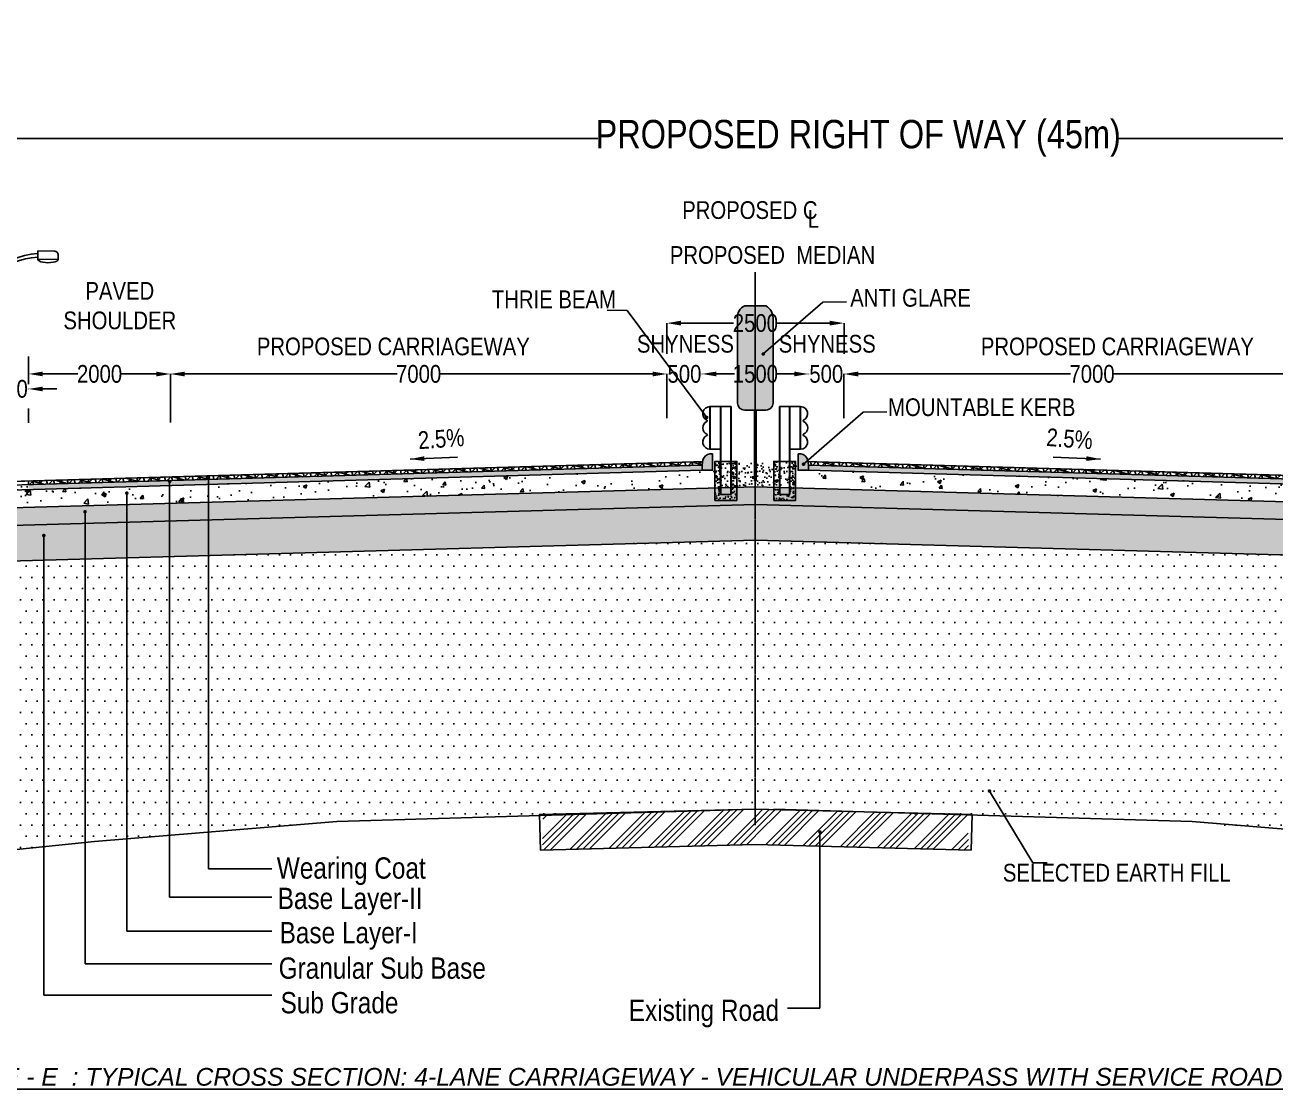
# Model space of a CAD drawing. Header units: millimetres. Extents: x 207528 to 778454, y -364692 to 101323.
# Drawn here: x 572402 to 590030, y 9499 to 24533 of the extents above; entities that cross this region are included whole.
import ezdxf

# ---------------------------------------------------------------- set-up
doc = ezdxf.new("R2010")
doc.units = ezdxf.units.MM
doc.linetypes.add('CENTER2', pattern=[28.575, 19.05, -3.175, 3.175, -3.175])
doc.linetypes.add('DASHED2', pattern=[0.375, 0.25, -0.125])
for name, color, linetype in [('Dim', 253, 'Continuous'), ('Dimension', 253, 'Continuous'), ('hatch', 253, 'Continuous'), ('NGL', 7, 'DASHED2')]:
    doc.layers.add(name, color=color, linetype=linetype)
doc.styles.add('DIM', font='ARIALN.TTF', dxfattribs={"height": 250})
doc.styles.get("Standard").update_dxf_attribs({"font": 'arial.ttf'})
doc.styles.add('STRIP PLAN STYLE', font='ARIALN.TTF')
doc.dimstyles.new('DIM', dxfattribs={"dimtxt": 250, "dimasz": 200, "dimexe": 0.18, "dimexo": 0.0625, "dimgap": 0.09, "dimtad": 0, "dimtih": 1, "dimtoh": 1, "dimdec": 0, "dimzin": 0, "dimdsep": 46, "dimtxsty": 'DIM', "dimcen": 0.09, "dimclrd": 256, "dimclrt": 7, "dimadec": 0, "dimazin": 0, "dimtfac": 1, "dimtdec": 0, "dimtofl": 0, "dimtmove": 0, "dimatfit": 3, "dimfxl": 1, "dimtolj": 1, "dimtzin": 0, "dimarcsym": 0})
doc.dimstyles.new('new', dxfattribs={"dimtxt": 150, "dimasz": 150, "dimexe": 100, "dimexo": 0.1, "dimgap": 0.09, "dimtad": 0, "dimtih": 1, "dimtoh": 1, "dimdec": 0, "dimzin": 0, "dimdsep": 46, "dimtxsty": 'DIM', "dimcen": 0.09, "dimclrd": 256, "dimclrt": 252, "dimadec": 0, "dimazin": 0, "dimtfac": 1, "dimtdec": 0, "dimtofl": 0, "dimtmove": 0, "dimatfit": 3, "dimfxl": 1, "dimtolj": 1, "dimtzin": 0, "dimlwd": -1, "dimarcsym": 0})
pattern_1 = [(45, (506852.69, -49310.32), (-67.35192, 67.35192), []), (105, (506852.69, -49310.32), (-92.004435, -24.65251), []), (165, (506852.69, -49310.32), (-24.65251, -92.004435), [])]
pattern_2 = [(45, (506852.69, -49310.318), (42.426407, -4e-15), [25, -35]), (45, (506863.298, -49310.318), (42.426407, -4e-15), [10, -50]), (45, (506852.69, -49299.712), (42.426407, -4e-15), [10, -50])]
pattern_3 = [(50, (506852.7, 32192.54), (546.554, -47.8173), [57.15, -628.65]), (355, (506852.7, 32192.54), (-105.7303, 573.1705), [45.72, -502.9218]), (100.45144, (506898.24, 32188.56), (440.8237, 525.3533), [48.57, -534.2707]), (46.1842, (506852.7, 32344.94), (813.237, -126.127), [85.725, -942.975]), (96.6356, (506920.5, 32334.4), (712.2124, 742.2784), [72.855, -801.407]), (351.1842, (506852.7, 32344.94), (712.212, 742.278), [68.58, -754.379]), (21, (506928.9, 32306.84), (454.8432, -306.7956), [57.15, -628.65]), (326, (506928.9, 32306.84), (185.406, 552.564), [45.72, -502.92]), (71.45144, (506966.8, 32281.3), (640.2493, 245.7683), [48.57, -534.2698]), (37.5, (506852.7, 32192.54), (9.2658, 253.6651), [0, -496.824, 0, -510.54, 0, -504.825]), (7.5, (506852.7, 32192.54), (200.459, 300.5417), [0, -291.084, 0, -485.394, 0, -192.405]), (327.5, (506682.76, 32192.54), (406.7718, -17.18623), [0, -190.5, 0, -594.36, 0, -788.67]), (317.5, (506606.56, 32192.54), (444.3875, 76.2795), [0, -247.65, 0, -394.716, 0, -560.07])]
pattern_4 = [(228.01279, (507309.89, 32827.543), (-5080, -5715), [85.4304, -8457.621]), (184.96974, (507252.74, 32764.043), (7619.999997, 635.000036), [146.601, -14513.5122]), (132.510447, (507106.69, 32751.343), (6350.000003, -6984.999998), [103.3704, -10233.6807]), (267.27369, (506859.04, 32592.593), (635.000001, 12700), [133.501, -13216.6094]), (292.833654, (506852.69, 32459.243), (-3175, 7620), [130.9084, -12959.952]), (357.27369, (506903.49, 32338.593), (-12700, 635.000001), [133.501, -13216.6094]), (37.69424, (507036.84, 32332.243), (-8254.9999996, -6350.0000005), [176.5484, -17478.279]), (72.255328, (507176.54, 32440.193), (4445.000001, 13969.9999996), [166.68, -16501.314]), (121.429566, (507227.34, 32598.943), (-5080.000001, 8255), [133.9532, -13261.3864]), (175.23636, (507157.49, 32713.243), (6985, -635), [152.9283, -7493.4842]), (222.397438, (507005.09, 32725.943), (-7619.9999998, -6985.0000003), [197.7695, -19579.193]), (138.814075, (507487.69, 32586.243), (-4445, 3810), [67.501, -6682.6415]), (171.469234, (507436.89, 32630.693), (8255, -1269.999999), [128.4205, -12713.6597]), (225, (507309.9, 32649.74), (-9e-14, -635), [89.8023, -808.2233]), (203.19859, (507265.44, 32725.94), (3175, 1270), [48.3603, -4787.6556]), (291.80141, (507220.99, 32706.89), (-635, 1905), [68.3914, -3351.1882]), (30.96376, (507246.39, 32643.39), (1905, 1270), [111.08, -3591.5745]), (161.56505, (507341.64, 32700.54), (1270, -635), [80.322, -1927.7245]), (16.38954, (506852.69, 32706.893), (6350, 1905), [112.522, -11139.7067]), (70.346176, (506960.64, 32738.643), (-2540, -6985), [94.3997, -9345.554]), (293.19859, (507341.64, 32827.54), (-1270, 3175), [96.72, -4739.296]), (343.61046, (507379.74, 32738.643), (-6350, 1905), [112.522, -11139.7067]), (339.44395, (506852.69, 32313.19), (-3175, 1270), [108.509, -5316.9336]), (294.77514, (506954.29, 32275.093), (-3175.000004, 6984.999998), [90.918, -9000.8983]), (66.80141, (507347.99, 32192.54), (1270, 3175), [96.72, -4739.296]), (17.354025, (507386.09, 32281.443), (-8255, -2540), [106.4457, -10538.094]), (69.44395, (507036.84, 32192.54), (-1270, -3175), [54.2544, -5371.188]), (101.30993, (507309.89, 32192.54), (-635, 2540), [32.3787, -3205.4987]), (165.96376, (507303.54, 32224.3), (1905, -635), [130.9084, -2487.2636]), (186.009006, (507176.54, 32256.043), (6350, 635), [121.3167, -12010.3412]), (303.69007, (507246.39, 32586.24), (-635, 1270), [91.581, -2197.944]), (353.157227, (507297.19, 32510.043), (10795, -1269.9999994), [159.889, -15829.0023]), (60.945396, (507455.94, 32490.993), (-2540, -4445), [65.377, -6472.348]), (90, (507487.7, 32548.14), (-635, 635), [38.1, -596.9]), (120.25644, (507163.84, 32275.093), (2540, -4445), [88.2167, -8733.485]), (48.01279, (507119.39, 32351.293), (5080, 5715), [170.8607, -8372.1905]), (0, (507233.7, 32478.3), (635, 635), [165.1, -469.9]), (325.304846, (507398.79, 32478.293), (6350.000002, -4444.999997), [100.4024, -9939.829]), (254.0546, (507481.34, 32421.14), (-635, -2540), [92.4573, -4530.4125]), (207.645975, (507455.94, 32332.243), (-12065.0000004, -6349.999999), [150.5363, -14903.116]), (175.42608, (507322.59, 32262.393), (-8255, 635), [159.2574, -15766.4616])]
pattern_5 = [(0, (506852.69, 32192.54), (39.6875, 79.375), [0, -79.375])]
pattern_6 = [(0, (506852.69, 96275.92), (79.375, 158.75), [0, -158.75])]
pattern_7 = [(45, (506854.8, -25302.3), (-269.4077, 269.4077), []), (45, (506944.6, -25302.3), (-269.4077, 269.4077), []), (45, (507034.4, -25302.3), (-269.4077, 269.4077), []), (45, (507124.22, -25302.3), (-269.4077, 269.4077), [])]

# ---------------------------------------------------------------- blocks, each defined once
blk = doc.blocks.new('*D864')
at = {"layer": 'Defpoints', "color": 0, "transparency": 16777216}
for p in [(605201, 22934), (560201, 22667), (605201, 22670)]:
    blk.add_point(p, dxfattribs=at)
at = {"layer": 'Dim', "color": 0, "lineweight": -2, "transparency": 16777216}
for p, q in [((560201, 22667), (560201, 22935)), ((605201, 22670), (605201, 22935))]:
    blk.add_line(p, q, dxfattribs=at)
at = {"layer": 'Dim', "lineweight": -2, "transparency": 16777216}
for p, q in [((560401, 22934), (580479, 22934)), ((605001, 22934), (587825, 22934))]:
    blk.add_line(p, q, dxfattribs=at)
at = {"layer": 'Dim', "transparency": 16777216}
for points in [[(560401, 22968), (560401, 22901), (560201, 22934)], [(605001, 22968), (605001, 22901), (605201, 22934)]]:
    blk.add_solid(points, dxfattribs=at)
at = {"layer": 'Dim', "color": 7, "transparency": 16777216, "insert": (584152, 22934), "char_height": 400, "attachment_point": 5, "style": 'STRIP PLAN STYLE'}
blk.add_mtext('\\A1;PROPOSED RIGHT OF WAY (45m)', dxfattribs=at)
blk = doc.blocks.new('*D865')
at = {"layer": 'Defpoints', "color": 0, "transparency": 16777216}
for p in [(583952, 20328), (581452, 19893), (583952, 19893)]:
    blk.add_point(p, dxfattribs=at)
at = {"layer": 'Dim', "color": 0, "lineweight": -2, "transparency": 16777216}
for p, q in [((581452, 19893), (581452, 20328)), ((583952, 19893), (583952, 20328))]:
    blk.add_line(p, q, dxfattribs=at)
at = {"layer": 'Dim', "lineweight": -2, "transparency": 16777216}
for p, q in [((581652, 20328), (582394, 20328)), ((583752, 20328), (583009, 20328))]:
    blk.add_line(p, q, dxfattribs=at)
at = {"layer": 'Dim', "transparency": 16777216}
for points in [[(581652, 20362), (581652, 20295), (581452, 20328)], [(583752, 20362), (583752, 20295), (583952, 20328)]]:
    blk.add_solid(points, dxfattribs=at)
at = {"layer": 'Dim', "color": 7, "transparency": 16777216, "insert": (582702, 20328), "char_height": 250, "attachment_point": 5, "style": 'DIM'}
blk.add_mtext('\\A1;2500', dxfattribs=at)
blk = doc.blocks.new('*D866')
at = {"layer": 'Defpoints', "color": 0, "transparency": 16777216}
for p in [(583452, 19611), (583452, 19425), (583952, 19425)]:
    blk.add_point(p, dxfattribs=at)
at = {"layer": 'Dim', "lineweight": -2, "transparency": 16777216}
for p, q in [((583252, 19611), (583052, 19611)), ((584152, 19611), (584352, 19611))]:
    blk.add_line(p, q, dxfattribs=at)
at = {"layer": 'Dim', "color": 0, "lineweight": -2, "transparency": 16777216}
for p, q in [((583452, 19610), (583452, 19611)), ((583952, 19610), (583952, 19611))]:
    blk.add_line(p, q, dxfattribs=at)
at = {"layer": 'Dim', "transparency": 16777216}
for points in [[(583252, 19645), (583252, 19578), (583452, 19611)], [(584152, 19645), (584152, 19578), (583952, 19611)]]:
    blk.add_solid(points, dxfattribs=at)
at = {"layer": 'Dim', "color": 7, "transparency": 16777216, "insert": (583702, 19611), "char_height": 250, "attachment_point": 5, "style": 'DIM'}
blk.add_mtext('\\A1;500', dxfattribs=at)
blk = doc.blocks.new('*D867')
at = {"layer": 'Defpoints', "color": 0, "transparency": 16777216}
for p in [(581452, 19611), (581452, 19425), (581952, 19425)]:
    blk.add_point(p, dxfattribs=at)
at = {"layer": 'Dim', "lineweight": -2, "transparency": 16777216}
for p, q in [((581252, 19611), (581052, 19611)), ((582152, 19611), (582352, 19611))]:
    blk.add_line(p, q, dxfattribs=at)
at = {"layer": 'Dim', "color": 0, "lineweight": -2, "transparency": 16777216}
for p, q in [((581452, 19610), (581452, 19611)), ((581952, 19610), (581952, 19611))]:
    blk.add_line(p, q, dxfattribs=at)
at = {"layer": 'Dim', "transparency": 16777216}
for points in [[(581252, 19645), (581252, 19578), (581452, 19611)], [(582152, 19645), (582152, 19578), (581952, 19611)]]:
    blk.add_solid(points, dxfattribs=at)
at = {"layer": 'Dim', "color": 7, "transparency": 16777216, "insert": (581702, 19611), "char_height": 250, "attachment_point": 5, "style": 'DIM'}
blk.add_mtext('\\A1;500', dxfattribs=at)
blk = doc.blocks.new('*D868')
at = {"layer": 'Defpoints', "color": 0, "transparency": 16777216}
for p in [(581952, 19612), (581952, 19425), (583452, 19425)]:
    blk.add_point(p, dxfattribs=at)
at = {"layer": 'Dim', "color": 0, "lineweight": -2, "transparency": 16777216}
for p, q in [((581952, 19611), (581952, 19612)), ((583452, 19610), (583452, 19611))]:
    blk.add_line(p, q, dxfattribs=at)
at = {"layer": 'Dim', "lineweight": -2, "transparency": 16777216}
for p, q in [((582152, 19612), (582406, 19612)), ((583252, 19611), (582998, 19611))]:
    blk.add_line(p, q, dxfattribs=at)
at = {"layer": 'Dim', "transparency": 16777216}
for points in [[(582152, 19645), (582152, 19579), (581952, 19612)], [(583252, 19645), (583252, 19578), (583452, 19611)]]:
    blk.add_solid(points, dxfattribs=at)
at = {"layer": 'Dim', "color": 7, "transparency": 16777216, "insert": (582702, 19612), "char_height": 250, "attachment_point": 5, "style": 'DIM'}
blk.add_mtext('\\A1;1500', dxfattribs=at)
blk = doc.blocks.new('*D869')
at = {"layer": 'Defpoints', "color": 0, "transparency": 16777216}
for p in [(590950, 19611), (583950, 18986), (590950, 18925)]:
    blk.add_point(p, dxfattribs=at)
at = {"layer": 'Dim', "color": 0, "lineweight": -2, "transparency": 16777216}
for p, q in [((583950, 18986), (583950, 19611)), ((590950, 18925), (590950, 19611))]:
    blk.add_line(p, q, dxfattribs=at)
at = {"layer": 'Dim', "lineweight": -2, "transparency": 16777216}
for p, q in [((584150, 19611), (587145, 19611)), ((590750, 19611), (587755, 19611))]:
    blk.add_line(p, q, dxfattribs=at)
at = {"layer": 'Dim', "transparency": 16777216}
for points in [[(584150, 19644), (584150, 19577), (583950, 19611)], [(590750, 19644), (590750, 19577), (590950, 19611)]]:
    blk.add_solid(points, dxfattribs=at)
at = {"layer": 'Dim', "color": 7, "transparency": 16777216, "insert": (587450, 19611), "char_height": 250, "attachment_point": 5, "style": 'DIM'}
blk.add_mtext('\\A1;7000', dxfattribs=at)
blk = doc.blocks.new('thrie pole')
at = {"true_color": 0x939598}
h = blk.add_hatch(dxfattribs=at)
h.set_pattern_fill('AR-CONC', color=252, scale=0.7)
h.paths.add_polyline_path([(1314319, 54509), (1314169, 54509), (1314169, 54977), (1314089, 54977), (1314089, 54429), (1314399, 54429), (1314399, 54977), (1314319, 54977)])
for points in [[(1314019, 55151), (1314019, 55751)], [(1314019, 55351), (1314019, 55751)], [(1314019, 55751), (1314319, 55751)], [(1314024, 55151), (1314024, 55751)], [(1314024, 55351), (1314024, 55751)], [(1314169, 54509), (1314169, 55751)], [(1314174, 54509), (1314174, 55751)], [(1314314, 54509), (1314314, 55751)], [(1314319, 54509), (1314319, 55751)], [(1314169, 55151), (1314019, 55151)], [(1314174, 54509), (1314169, 54509)], [(1314169, 54509), (1314319, 54509)]]:
    blk.add_lwpolyline(points)
blk.add_lwpolyline([(1314399, 54429), (1314089, 54429), (1314089, 54977), (1314399, 54977)], close=True)
for centre, radius, start, end in [((1314019, 55651), 100, 90, 245.38), ((1314019, 55451), 100, 114.62, 245.38), ((1313973, 55551), 10, 294.62, 65.38), ((1313973, 55351), 10, 294.62, 65.38), ((1314019, 55251), 100, 114.62, 270)]:
    blk.add_arc(centre, radius, start, end)
blk = doc.blocks.new('*D875')
at = {"layer": 'Defpoints', "color": 0, "transparency": 16777216}
for p in [(574453, 19611), (574453, 18925), (581453, 18986)]:
    blk.add_point(p, dxfattribs=at)
at = {"layer": 'Dim', "color": 0, "lineweight": -2, "transparency": 16777216}
for p, q in [((574453, 18925), (574453, 19611)), ((581453, 18986), (581453, 19611))]:
    blk.add_line(p, q, dxfattribs=at)
at = {"layer": 'Dim', "lineweight": -2, "transparency": 16777216}
for p, q in [((574653, 19611), (577648, 19611)), ((581253, 19611), (578258, 19611))]:
    blk.add_line(p, q, dxfattribs=at)
at = {"layer": 'Dim', "transparency": 16777216}
for points in [[(574653, 19644), (574653, 19577), (574453, 19611)], [(581253, 19644), (581253, 19577), (581453, 19611)]]:
    blk.add_solid(points, dxfattribs=at)
at = {"layer": 'Dim', "color": 7, "transparency": 16777216, "insert": (577953, 19611), "char_height": 250, "attachment_point": 5, "style": 'DIM'}
blk.add_mtext('\\A1;7000', dxfattribs=at)
blk = doc.blocks.new('*D876')
at = {"layer": 'Defpoints', "color": 0, "transparency": 16777216}
for p in [(572453, 19612), (572453, 19612), (574453, 19611)]:
    blk.add_point(p, dxfattribs=at)
at = {"layer": 'Dim', "color": 0, "lineweight": -2, "transparency": 16777216}
for p, q in [((572453, 19612), (572453, 19612)), ((574453, 19611), (574453, 19611))]:
    blk.add_line(p, q, dxfattribs=at)
at = {"layer": 'Dim', "lineweight": -2, "transparency": 16777216}
for p, q in [((572653, 19612), (573145, 19611)), ((574253, 19611), (573761, 19611))]:
    blk.add_line(p, q, dxfattribs=at)
at = {"layer": 'Dim', "transparency": 16777216}
for points in [[(572653, 19645), (572653, 19578), (572453, 19612)], [(574253, 19644), (574253, 19577), (574453, 19611)]]:
    blk.add_solid(points, dxfattribs=at)
at = {"layer": 'Dim', "color": 7, "transparency": 16777216, "insert": (573453, 19611), "char_height": 250, "attachment_point": 5, "style": 'DIM'}
blk.add_mtext('\\A1;2000', dxfattribs=at)
blk = doc.blocks.new('*D884')
at = {"layer": 'Defpoints', "color": 0, "transparency": 16777216}
for p in [(571951, 19400), (571951, 19126), (572452, 19126)]:
    blk.add_point(p, dxfattribs=at)
at = {"layer": 'Dim', "lineweight": -2, "transparency": 16777216}
for p, q in [((571751, 19400), (571551, 19400)), ((572652, 19400), (572852, 19400))]:
    blk.add_line(p, q, dxfattribs=at)
at = {"layer": 'Dim', "color": 0, "lineweight": -2, "transparency": 16777216}
for p, q in [((571951, 19399), (571951, 19400)), ((572452, 19399), (572452, 19400))]:
    blk.add_line(p, q, dxfattribs=at)
at = {"layer": 'Dim', "transparency": 16777216}
for points in [[(571751, 19433), (571751, 19366), (571951, 19400)], [(572652, 19433), (572652, 19366), (572452, 19400)]]:
    blk.add_solid(points, dxfattribs=at)
at = {"layer": 'Dim', "color": 7, "transparency": 16777216, "insert": (572202, 19400), "char_height": 250, "attachment_point": 5, "style": 'DIM'}
blk.add_mtext('\\A1;500', dxfattribs=at)
blk = doc.blocks.new('DDD')
for p, q in [((1867070, -106568), (1867071, -106627)), ((1867071, -106627), (1867359, -106625)), ((1867358, -106507), (1867129, -106509)), ((1867359, -106625), (1867358, -106507)), ((1868297, -107444), (1868295, -109214)), ((1868407, -107450), (1868407, -109214))]:
    blk.add_line(p, q)
for centre, major_axis, start_param, end_param in [((1867129, -106568), (41.7, 41.7), 0.793568, 2.364365), ((1867273, -107703), (-822, 822), 4.14637, 5.423964), ((1867323, -107580), (-343, 922), 4.488864, 5.890241)]:
    blk.add_ellipse(centre, major_axis=major_axis, ratio=1, start_param=start_param, end_param=end_param)
at = {"extrusion": (0, 0, -1)}
blk.add_ellipse((1867215, -106626), major_axis=(144, 1), ratio=0.331897, start_param=0, end_param=3.141593, dxfattribs=at)
blk = doc.blocks.new('DUAL LIGHT')
for p, q in [((1621822, -144545), (1621823, -144427)), ((1622110, -144547), (1621822, -144545)), ((1621823, -144427), (1622052, -144429)), ((1622110, -144488), (1622110, -144547)), ((1620774, -145370), (1620774, -146570)), ((1620884, -145364), (1620885, -146570))]:
    blk.add_line(p, q)
at = {"extrusion": (0, 0, -1)}
for centre, major_axis, start_param, end_param in [((1621908, -145623), (822, 822), 4.14637, 5.423964), ((1621858, -145500), (343, 922), 4.488864, 5.890241), ((1622052, -144487), (-41.7, 41.7), 0.793568, 2.364365)]:
    blk.add_ellipse(centre, major_axis=major_axis, ratio=1, start_param=start_param, end_param=end_param, dxfattribs=at)
blk.add_ellipse((1621966, -144546), major_axis=(-144, 1), ratio=0.331897, start_param=0, end_param=3.141593)
blk.add_blockref('DDD', (-247523, -37321))

msp = doc.modelspace()

# ---------------------------------------------------------------- hatches: boundary and pattern name
at = {"true_color": 0x636466}
h = msp.add_hatch(color=251, dxfattribs=at)
h.dxf.hatch_style = 1
h.paths.add_polyline_path([(582099.1, 18484.8), (582061, 18484.8, 0.2904632), (581961.2, 18396.3), (581952.1, 18332.9), (581952.6, 18332.9), (581952.6, 18252.9), (582099, 18254)])
h = msp.add_hatch()
h.set_pattern_fill('AR-SAND', color=45, scale=2.5)
h.set_pattern_definition([(37.5, (148600.76, -49932.92), (-4.000078, 122.35331), [0, -96.52, 0, -107.95, 0, -103.1875]), (7.5, (148600.76, -49932.92), (112.38082, 179.206275), [0, -52.07, 0, -86.995, 0, -33.3375]), (327.5, (148522.65, -49932.92), (197.748093, 0.359296), [0, -31.75, 0, -114.3, 0, -149.225]), (317.5, (148522.65, -49932.92), (190.88911, 55.73233), [0, -15.875, 0, -74.93, 0, -85.725])])
h.paths.add_polyline_path([(582099.1, 18369.4), (583304, 18369.4), (583298.4, 18005.1), (582700.4, 18018.9), (582104.8, 18005.2)])
at = {"true_color": 0x939598}
h = msp.add_hatch(color=252, dxfattribs=at)
h.dxf.hatch_style = 1
edge = h.paths.add_edge_path()
edge.add_line((583342.1, 18484.8), (583304, 18484.8))
edge.add_line((583304, 18484.8), (583303.9, 18254))
edge.add_line((583303.9, 18254), (583450.5, 18252.8))
edge.add_line((583450.5, 18252.8), (583450.7, 18279.8))
edge.add_line((583450.7, 18279.8), (583450.7, 18279.8))
edge.add_line((583450.7, 18279.8), (583451.1, 18331.9))
edge.add_line((583451.1, 18331.9), (583442, 18396.2))
edge.add_arc((583322.3, 18361.8), 124.6, 16.03683, 80.82338)
h = msp.add_hatch()
h.set_pattern_fill('GOST_GLASS', color=41, scale=5)
h.set_pattern_definition(pattern_2)
h.paths.add_polyline_path([(581951.6, 18325), (581951.6, 18254.9), (572452.3, 17982.2), (572452.3, 18051.5)])
h = msp.add_hatch()
h.set_pattern_fill('GOST_GLASS', color=41, scale=5)
h.set_pattern_definition(pattern_2)
h.paths.add_polyline_path([(583451.8, 18325), (583451.8, 18254.9), (592951.1, 17982.2), (592951.1, 18051.5)])
at = {"layer": 'Dim'}
h = msp.add_hatch(color=124, dxfattribs=at)
h.dxf.hatch_style = 1
edge = h.paths.add_edge_path()
edge.add_line((582951.1, 19201.7), (582951.1, 20401.7))
edge.add_arc((582758.8, 20403.3), 192.2, 359.51681, 421.33401)
edge.add_line((582851.1, 20572), (582551.1, 20572))
edge.add_arc((582613.9, 20420.6), 163.9, 112.53079, 186.6184)
edge.add_line((582451.1, 20401.7), (582451.1, 19201.7))
edge.add_arc((582551.1, 19201.7), 100, 180, 270)
edge.add_line((582551.1, 19101.7), (582851.1, 19101.7))
edge.add_arc((582851.1, 19201.7), 100, 270, 360)
h = msp.add_hatch(dxfattribs=at)
h.set_pattern_fill('AR-CONC', color=256, scale=3)
h.set_pattern_definition(pattern_3)
h.paths.add_polyline_path([(581951.6, 18254.9), (581951.6, 17998.1), (571701.5, 17709.5), (571701.5, 17960.7)])
h = msp.add_hatch(dxfattribs=at)
h.set_pattern_fill('AR-CONC', color=256, scale=3)
h.set_pattern_definition(pattern_3)
h.paths.add_polyline_path([(583451.8, 18254.9), (583451.8, 17998.1), (593701.8, 17709.5), (593701.8, 17960.7)])
h = msp.add_hatch(dxfattribs=at)
h.set_pattern_fill('ANSI34', color=256, scale=20)
h.set_pattern_definition(pattern_7)
h.paths.add_polyline_path([(582694.8, 13477.8), (580705.4, 13428), (579706.3, 13403.1), (579700.1, 12898.7), (582706.8, 12973.5)])
h = msp.add_hatch(dxfattribs=at)
h.set_pattern_fill('ANSI34', color=256, scale=20)
h.set_pattern_definition(pattern_7)
h.paths.add_polyline_path([(582700.4, 13473.9), (584701.5, 13427.5), (585701.2, 13398.8), (585707.5, 12898.5), (582707.5, 12973.5)])
at = {"layer": 'hatch'}
h = msp.add_hatch(dxfattribs=at)
h.set_pattern_fill('NET3', color=256, scale=30, angle=45)
h.set_pattern_definition(pattern_1)
h.paths.add_polyline_path([(581951.6, 18375), (581951.6, 18325.2), (572452.3, 18051.5), (572452.3, 18101.9)])
h = msp.add_hatch(dxfattribs=at)
h.set_pattern_fill('NET3', color=256, scale=30, angle=45)
h.set_pattern_definition(pattern_1)
h.paths.add_polyline_path([(583451.8, 18375), (583451.8, 18325.2), (592951.1, 18051.5), (592951.1, 18101.9)])
h = msp.add_hatch(dxfattribs=at)
h.set_pattern_fill('DOTS', scale=50)
h.set_pattern_definition([(0, (508097.59, 32228.38), (39.6875, 79.375), [0, -79.375])])
h.paths.add_polyline_path([(572452.3, 18101.5), (571700.8, 18087.5), (571701.5, 18029.9), (571701.5, 17960.7), (572452.9, 17982.3)])
h = msp.add_hatch(dxfattribs=at)
h.set_pattern_fill('GRAVEL', color=11, scale=25)
h.set_pattern_definition(pattern_4)
h.paths.add_polyline_path([(582701.7, 17768.9), (582701.7, 18018.9), (571701.5, 17709.5), (571701.5, 17597.5), (571701.5, 17459.8)])
h = msp.add_hatch(dxfattribs=at)
h.set_pattern_fill('GRAVEL', color=11, scale=25)
h.set_pattern_definition(pattern_4)
h.paths.add_polyline_path([(582701.7, 17768.9), (582701.7, 18018.9), (593701.8, 17709.5), (593701.8, 17597.5), (593701.8, 17459.8)])
h = msp.add_hatch(dxfattribs=at)
h.set_pattern_fill('DOTS', color=25, scale=50)
h.set_pattern_definition(pattern_5)
h.paths.add_polyline_path([(582701.7, 17768.9), (571701.5, 17459.8), (571701.5, 16959.7), (582701.7, 17268.7)])
h = msp.add_hatch(dxfattribs=at)
h.set_pattern_fill('DOTS', color=25, scale=50)
h.set_pattern_definition(pattern_5)
h.paths.add_polyline_path([(582701.7, 17768.9), (593701.8, 17459.8), (593701.8, 16959.7), (582701.7, 17268.7)])
h = msp.add_hatch(dxfattribs=at)
h.set_pattern_fill('DOTS', scale=100)
h.set_pattern_definition(pattern_6)
h.paths.add_polyline_path([(582701.7, 17268.7), (571701.5, 16959.7), (571701.5, 12950.5), (571688.1, 12844.8), (573383.3, 13016.4), (576800.4, 13299.5), (582701.7, 13473.9)])
h = msp.add_hatch(dxfattribs=at)
h.set_pattern_fill('DOTS', scale=100)
h.set_pattern_definition(pattern_6)
h.paths.add_polyline_path([(582701.7, 17268.7), (593701.8, 16959.7), (593701.8, 12950.5), (593701.8, 12711.7), (592020, 13016.4), (588602.9, 13299.5), (582701.7, 13473.9)])

# ---------------------------------------------------------------- linework, layer by layer
for p in [(571701.5, 16959.7), (593701.8, 16959.7)]:
    msp.add_line(p, (582701.7, 17268.7))
at = {"color": 1, "linetype": 'CENTER2', "ltscale": 0.5}
for points in [[(582701.1, 13246.4), (582701.1, 21049.2)], [(582701.1, 17756.4), (582701.1, 20129.7)]]:
    msp.add_lwpolyline(points, dxfattribs=at)
at = {"const_width": 20}
for points in [[(581951.6, 18375), (571950.8, 18087.5)], [(583451.8, 18375), (593452.5, 18087.5)]]:
    msp.add_lwpolyline(points, dxfattribs=at)
for points in [[(582099.1, 18484.8), (582061, 18484.8, 0.2904632), (581961.2, 18396.3), (581952, 18332), (581952.6, 18252.9), (582099, 18254)], [(583304, 18484.8), (583342.1, 18484.8, -0.2904632), (583442, 18396.2), (583451.1, 18331.9), (583450.5, 18252.8), (583303.9, 18254)]]:
    msp.add_lwpolyline(points, format="xyb", close=True)
for points in [[(571701.5, 18029.9), (581951.6, 18325)], [(571701.5, 17960.7), (581951.6, 18254.9)], [(593701.8, 18029.9), (583451.8, 18325)], [(593701.8, 17960.7), (583451.8, 18254.9)], [(571701.5, 17709.5), (582701.7, 18018.9)], [(593701.8, 17709.5), (582701.7, 18018.9)], [(571701.5, 17459.8), (582701.7, 17768.9)], [(593701.8, 17459.8), (582701.7, 17768.9)], [(582700.4, 12973.5), (579669.3, 12897.6), (579656.8, 13397.4), (582700.4, 13473.9)], [(582700.4, 12973.5), (585745.2, 12897.6), (585757.7, 13397.4), (582700.4, 13473.9)]]:
    msp.add_lwpolyline(points)
at = {"layer": 'Dim'}
msp.add_lwpolyline([(582951.1, 19201.7), (582951.1, 20401.7, 0.2764658), (582851.1, 20572), (582551.1, 20572, 0.3350205), (582451.1, 20401.7), (582451.1, 19201.7, 0.4142136), (582551.1, 19101.7), (582851.1, 19101.7, 0.4142136)], format="xyb", close=True, dxfattribs=at)
for points in [[(572452.3, 19856.1), (572452.3, 19468.8)], [(572452.3, 19125.8), (572452.3, 18921.3)], [(572452.3, 18101.5), (572452.3, 18051.5)]]:
    msp.add_lwpolyline(points, dxfattribs=at)
at = {"layer": 'Dim', "color": 7, "const_width": 50}
msp.add_lwpolyline([(582701.1, 19101.7), (582701.1, 18101.7)], dxfattribs=at)
at = {"layer": 'Dimension', "linetype": 'Continuous', "ltscale": 10, "flags": 128}
for points in [[(560431.1, 12292.2), (560936.8, 12336.5), (562271.9, 12357.1), (564462.6, 12549.7), (565482.2, 12578.5), (566848.2, 12491.8), (569330.5, 12512.3), (570306, 12704.8), (573382.1, 13016.4), (576799.2, 13299.5), (582700.4, 13473.9)], [(604971.1, 12290.1), (604711.2, 12330.4), (603251.1, 12517), (601284.4, 12526.8), (600180.7, 12578.5), (598814.7, 12491.8), (596332.4, 12512.3), (594724, 12573.8), (592280.8, 13016.4), (588863.7, 13299.5), (582962.4, 13473.9)]]:
    msp.add_lwpolyline(points, dxfattribs=at)

# ---------------------------------------------------------------- block references
at = {"xscale": -1}
for name, p in [('DUAL LIGHT', (2192417.8, 165174.9)), ('thrie pole', (1897359.1, -36599.9))]:
    msp.add_blockref(name, p, dxfattribs=at)
msp.add_blockref('thrie pole', (-731958.3, -36599.9))

# ---------------------------------------------------------------- texts
at = {"layer": 'Dim', "char_height": 250, "attachment_point": 5, "style": 'DIM'}
for s, insert in [('PROPOSED C', (582624.2, 21921)), ('L', (583519, 21797.3)), ('PROPOSED  MEDIAN', (582943.8, 21287.8)), ('PAVED \\PSHOULDER', (573738.7, 20573.6)), ('PROPOSED CARRIAGEWAY', (577596.2, 19998.1)), ('SHYNESS', (581715.3, 20035.6)), ('SHYNESS', (583715.3, 20035.6)), ('PROPOSED CARRIAGEWAY', (587807.1, 19998.1)), ('SELECTED EARTH FILL', (587799.4, 12576))]:
    msp.add_mtext_dynamic_manual_height_columns(s, width=5325.312, gutter_width=1250, heights=[0], dxfattribs=dict(at, insert=insert))
at = {"layer": 'Dim', "char_height": 250, "width": 5325.312, "attachment_point": 5, "style": 'DIM'}
for s, insert in [('ANTI GLARE ', (584890.6, 20683.5)), ('THRIE BEAM', (579860.3, 20664.1)), ('MOUNTABLE KERB ', (585894.7, 19141.1))]:
    msp.add_mtext(s, dxfattribs=dict(at, insert=insert))
at = {"layer": 'Dim', "color": 7, "char_height": 250, "attachment_point": 5, "style": 'DIM'}
for insert, rotation in [((578270, 18696.5), 4.21364), ((587133.4, 18696.5), 355.78636)]:
    msp.add_mtext_dynamic_manual_height_columns('2.5%', width=5325.312, gutter_width=1250, heights=[0], dxfattribs=dict(at, insert=insert, rotation=rotation))
at = {"layer": 'Dimension', "color": 7, "char_height": 300, "style": 'DIM'}
for s, insert, attachment_point in [('\\A1;Wearing Coat  ', (575952.5, 12598.6), 4), ('\\A1;Base Layer-II', (575965.3, 12169.8), 4), ('\\A1;Base Layer-I', (575992.1, 11686.9), 4), ('\\A1;Granular Sub Base ', (575978.7, 11230.2), 4), ('\\A1;Sub Grade', (576005.9, 10742.3), 4), ('\\A1;Existing Road ', (583037, 10591.5), 6)]:
    msp.add_mtext(s, dxfattribs=dict(at, insert=insert, attachment_point=attachment_point))
at = {"layer": 'NGL', "color": 7, "insert": (582576.1, 9661.5), "char_height": 250, "width": 47718.433, "attachment_point": 5}
msp.add_mtext('{\\fArial|b0|i1|c0|p34;\\LTYPE - E  : TYPICAL CROSS SECTION: 4-LANE CARRIAGEWAY - VEHICULAR UNDERPASS WITH SERVICE ROAD(EXISTING STRETCH)}', dxfattribs=at)

# ---------------------------------------------------------------- dimensions: what is measured, and where the dimension line sits
at = {"layer": 'Dim'}
dim = msp.add_linear_dim(base=(605201.1, 22934.4), p1=(560201.1, 22667.4), p2=(605201.1, 22669.5), text='PROPOSED RIGHT OF WAY (45m)', dimstyle='DIM', override={"dimtxt": 400, "dimtxsty": 'STRIP PLAN STYLE'}, dxfattribs=at)
dim.commit()
dim.dimension.update_dxf_attribs({"geometry": '*D864', "text_midpoint": (584152.3, 22934.4), "dimtype": 160})
dim = msp.add_linear_dim(base=(583951.8, 20328.3), p1=(581451.8, 19893), p2=(583951.8, 19893), angle=0, dimstyle='DIM', dxfattribs=at)
dim.commit()
dim.dimension.update_dxf_attribs({"geometry": '*D865', "text_midpoint": (582701.8, 20328.3), "dimtype": 161})
dim = msp.add_aligned_dim(p1=(574453, 19610.7), p2=(572453, 19611.7), distance=0, text='2000', dimstyle='DIM', dxfattribs=at)
dim.commit()
dim.dimension.update_dxf_attribs({"geometry": '*D876', "text_midpoint": (573453, 19611.2)})
for base, p1, p2, angle, picture, middle in [((574453, 19610.7), (581453, 18985.5), (574453, 18925), 0, '*D875', (577953, 19610.7)), ((590950.3, 19610.7), (583950.3, 18985.5), (590950.3, 18925), 180, '*D869', (587450.3, 19610.7))]:
    dim = msp.add_linear_dim(base=base, p1=p1, p2=p2, angle=angle, dimstyle='DIM', dxfattribs=at)
    dim.commit()
    dim.dimension.update_dxf_attribs({"geometry": picture, "text_midpoint": middle})
for p1, p2, picture, middle in [((581951.8, 19424.5), (581451.8, 19424.5), '*D867', (581701.8, 19611.2)), ((583451.8, 19424.5), (581951.8, 19425.2), '*D868', (582701.9, 19611.6)), ((583951.8, 19424.5), (583451.8, 19424.5), '*D866', (583701.8, 19611.2))]:
    dim = msp.add_aligned_dim(p1=p1, p2=p2, distance=-186.7, dimstyle='DIM', override={"dimfxl": 1.25, "dimfxlon": 1}, dxfattribs=at)
    dim.commit()
    dim.dimension.update_dxf_attribs({"geometry": picture, "text_midpoint": middle})
dim = msp.add_aligned_dim(p1=(572452.3, 19125.8), p2=(571950.9, 19125.8), distance=-273.9, text='500', dimstyle='DIM', override={"dimfxl": 1.25, "dimfxlon": 1}, dxfattribs=at)
dim.commit()
dim.dimension.update_dxf_attribs({"geometry": '*D884', "text_midpoint": (572201.6, 19399.8)})

# ---------------------------------------------------------------- leaders
for points in [[(577832.8, 18410.3), (578502.3, 18436.5)], [(587570.6, 18410.3), (586901, 18436.5)]]:
    msp.add_leader(points, dimstyle='DIM', dxfattribs=at)
at = {"layer": 'Dimension'}
for points, override in [([(582812.8, 19893.3), (583652.6, 20625), (583987.5, 20630.1)], {"dimasz": 50, "dimldrblk": 'Dot'}), ([(582015.7, 18998.1), (580894.1, 20505.9), (580611.1, 20512)], {"dimasz": 50, "dimldrblk": 'Dot'}), ([(583381.1, 18338.8), (584220.8, 19070.5), (584555.8, 19075.6)], {"dimasz": 50, "dimldrblk": 'Dot'}), ([(574988.7, 18144), (574988.7, 12631.6), (575883.4, 12631.6)], {"dimasz": 50, "dimclrd": 256, "dimldrblk": 'Dot'}), ([(574440.7, 18096.6), (574440.7, 12234.3), (575883.4, 12234.3)], {"dimasz": 50, "dimclrd": 256, "dimldrblk": 'Dot'}), ([(573837.5, 17931.6), (573837.5, 11753.2), (575883.4, 11753.2)], {"dimasz": 50, "dimclrd": 256, "dimldrblk": 'Dot'}), ([(573248.5, 17668), (573248.5, 11290.4), (575883.4, 11290.4)], {"dimasz": 50, "dimclrd": 256, "dimldrblk": 'Dot'}), ([(572666.4, 17332.7), (572666.4, 10848.4), (575883.4, 10848.4)], {"dimasz": 50, "dimclrd": 256, "dimldrblk": 'Dot'}), ([(586003.6, 13729.8), (586617.1, 12715.8), (586815.4, 12715.8)], {"dimasz": 50, "dimclrd": 256, "dimldrblk": 'Dot'}), ([(583611.8, 13152.1), (583611.8, 10666.5), (583154.4, 10666.5)], {"dimasz": 50, "dimclrd": 256, "dimldrblk": 'Dot'})]:
    msp.add_leader(points, dimstyle='new', override=override, dxfattribs=at)

doc.saveas('drawing.dxf')
